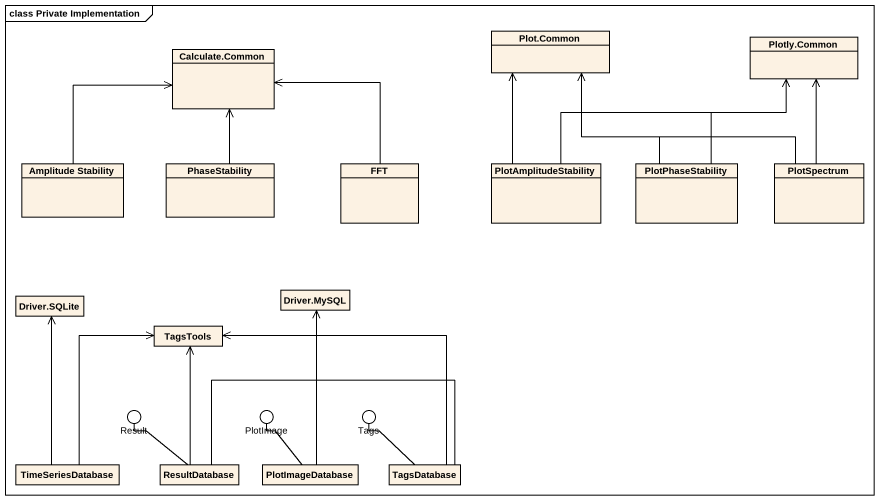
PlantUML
@startuml
mainframe class Private Implementation
allowmixing
hide circle
hide empty members
class "Plot.Common" as Plot_Common
class "Plotly.Common" as Plotly_Common
class "Calculate.Common" as Calculate_Common
class "Amplitude Stability" as Amplitude_Stability
class PhaseStability
class FFT
class PlotAmplitudeStability
class PlotPhaseStability
class PlotSpectrum
class "Driver.SQLite" as Driver_SQLite
class "Driver.MySQL" as Driver_MySQL
class TagsTools
() Result
() PlotImage
() Tags
class TimeSeriesDatabase
class ResultDatabase
class PlotImageDatabase
class TagsDatabase
Amplitude_Stability -up-> Calculate_Common
PhaseStability -up-> Calculate_Common
FFT -up-> Calculate_Common
PlotAmplitudeStability -up-> Plot_Common
PlotAmplitudeStability -right-> Plotly_Common
PlotPhaseStability -up-> Plot_Common
PlotPhaseStability -up-> Plotly_Common
PlotSpectrum -left-> Plot_Common
PlotSpectrum -up-> Plotly_Common
TimeSeriesDatabase -up-> Driver_SQLite
TimeSeriesDatabase -up-> TagsTools
ResultDatabase -up-> Driver_MySQL
ResultDatabase -up-> TagsTools
ResultDatabase -up- Result
PlotImageDatabase -up-> Driver_MySQL
PlotImageDatabase -up- PlotImage
TagsDatabase -up-> Driver_MySQL
TagsDatabase -left-> TagsTools
TagsDatabase -up- Tags
@enduml
